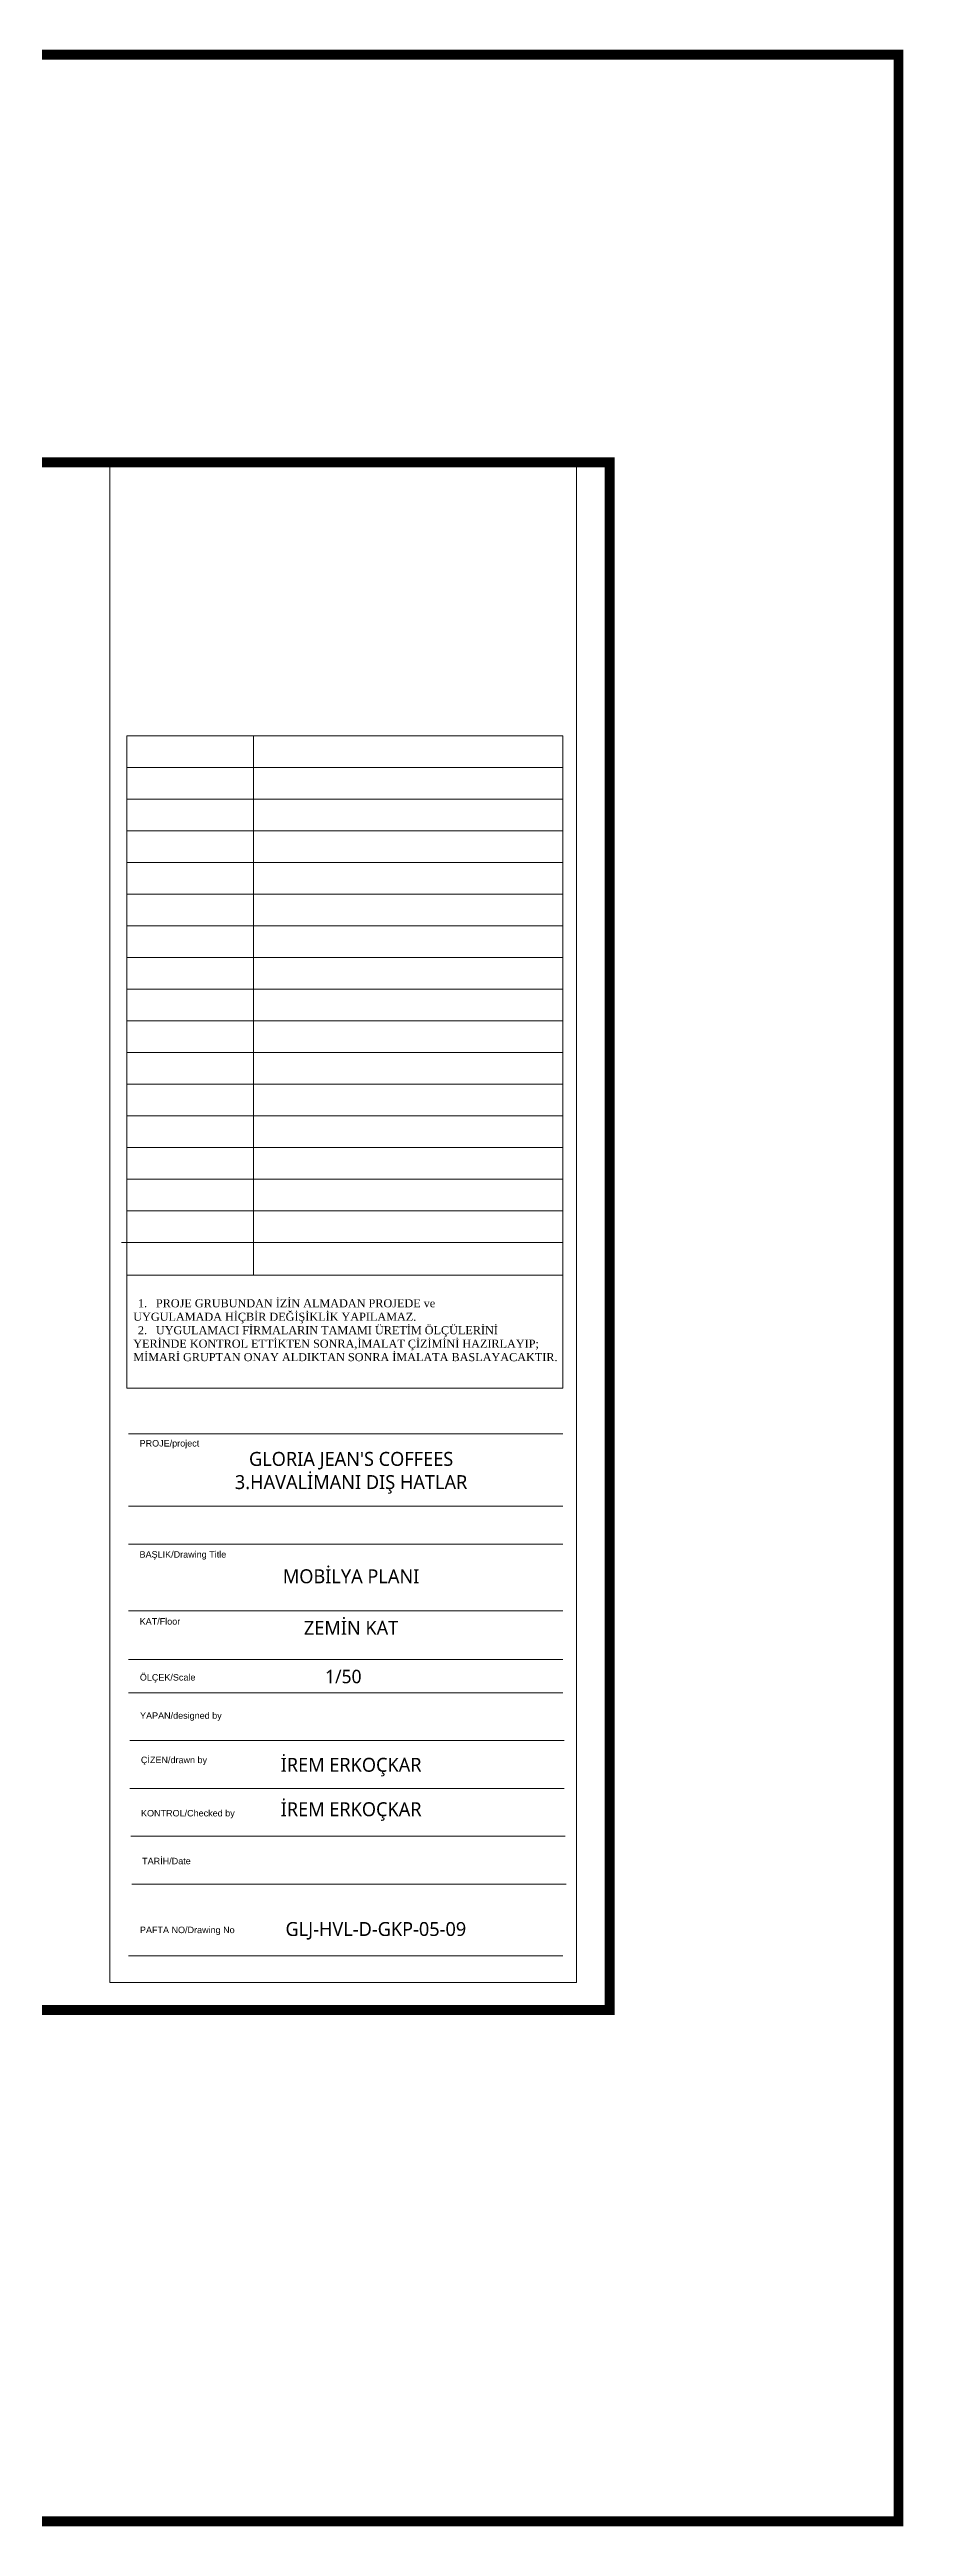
# Model space of a CAD drawing. Header units: millimetres. Extents: x 210628 to 232146, y -111309 to -91563.
# Drawn here: x 225937 to 227519, y -97695 to -93110 of the extents above; entities that cross this region are included whole.
import ezdxf
from ezdxf.enums import TextEntityAlignment as Align

# ---------------------------------------------------------------- set-up
doc = ezdxf.new("R2010")
doc.units = ezdxf.units.MM
doc.layers.get('0').update_dxf_attribs({"lineweight": 20})
doc.layers.add('t_antet', color=24, linetype='Continuous', lineweight=20)
doc.layers.add('t_yazı', color=23, linetype='Continuous', lineweight=25)
doc.styles.add('ARIALT', font='arial.ttf', dxfattribs={"height": 10})
doc.styles.get("Standard").update_dxf_attribs({"font": 'times.ttf', "height": 12})

msp = doc.modelspace()

# ---------------------------------------------------------------- linework, layer by layer
at = {"color": 252}
for p, q in [((226048.57, -93873.52), (226048.57, -96688.03)), ((226913.04, -93873.52), (226913.04, -96688.03)), ((226048.57, -96688.03), (226913.04, -96688.03))]:
    msp.add_line(p, q, dxfattribs=at)
at = {"color": 250}
for p, q in [((226315.14, -94380.23), (226315.14, -95378.59)), ((226080.62, -94438.83), (226887.84, -94438.83)), ((226080.62, -94497.42), (226887.84, -94497.42)), ((226080.62, -94556.02), (226887.84, -94556.02)), ((226080.62, -94614.61), (226887.84, -94614.61)), ((226080.62, -94673.21), (226887.84, -94673.21)), ((226080.62, -94731.8), (226887.84, -94731.8)), ((226080.62, -94790.4), (226887.84, -94790.4)), ((226080.62, -94848.99), (226887.84, -94848.99)), ((226080.62, -94907.59), (226887.84, -94907.59)), ((226080.62, -94966.18), (226887.84, -94966.18)), ((226080.62, -95024.78), (226887.84, -95024.78)), ((226080.62, -95083.37), (226887.84, -95083.37)), ((226080.62, -95141.97), (226887.84, -95141.97)), ((226080.62, -95200.56), (226887.84, -95200.56)), ((226080.62, -95259.16), (226887.84, -95259.16)), ((226070.41, -95317.75), (226877.63, -95317.75)), ((226080.62, -95317.75), (226887.84, -95317.75)), ((226888.07, -95671.97), (226083.64, -95671.97)), ((226083.64, -95806.18), (226888.07, -95806.18)), ((226888.07, -95876.23), (226083.64, -95876.23)), ((226888.07, -96000.04), (226083.64, -96000.04)), ((226888.07, -96090.11), (226083.64, -96090.11)), ((226888.07, -96151.31), (226083.64, -96151.31)), ((226890.14, -96239.85), (226085.71, -96239.85)), ((226890.14, -96328.39), (226085.71, -96328.39)), ((226892.21, -96416.94), (226087.78, -96416.94)), ((226894.28, -96505.48), (226089.85, -96505.48)), ((226888.07, -96638.63), (226083.64, -96638.63))]:
    msp.add_line(p, q, dxfattribs=at)
at = {"color": 2, "const_width": 18.49}
for points in [[(218202.73, -93118.93), (227509.73, -93118.93), (227509.73, -97685.45), (218202.73, -97685.45)], [(223022.05, -96738.61), (223022.05, -93873.52), (226974.78, -93873.52), (226974.78, -96738.61)]]:
    msp.add_lwpolyline(points, close=True, dxfattribs=at)
at = {"color": 250}
for points in [[(226080.62, -94380.23), (226887.84, -94380.23)], [(226080.62, -94380.23), (226080.62, -95587.87), (226887.84, -95587.87), (226887.84, -94380.23)], [(226887.84, -95378.59), (226080.62, -95378.59)]]:
    msp.add_lwpolyline(points, dxfattribs=at)

# ---------------------------------------------------------------- texts
at = {"color": 250, "insert": (226092.27, -95480.45), "char_height": 14.9485, "width": 1027.7992, "attachment_point": 4}
msp.add_mtext('\\pi-33.306,l41.912,t41.912;1.^IPROJE GRUBUNDAN İZİN ALMADAN PROJEDE ve \\P\\pi0,l0;UYGULAMADA HİÇBİR DEĞİŞİKLİK YAPILAMAZ.\\P\\pi-33.306,l41.912;2.^IUYGULAMACI FİRMALARIN TAMAMI ÜRETİM ÖLÇÜLERİNİ \\P\\pi0,l0;YERİNDE KONTROL ETTİKTEN SONRA,İMALAT ÇİZİMİNİ HAZIRLAYIP;\\PMİMARİ GRUPTAN ONAY ALDIKTAN SONRA İMALATA BASLAYACAKTIR.', dxfattribs=at)
at = {"color": 7, "attachment_point": 5}
for s, insert, char_height, width in [("{\\fLucida Sans Unicode|b0|i0|c162|p34;GLORIA JEAN'S COFFEES\\P3.HAVALİMANI DIŞ HATLAR}", (226495.77, -95744.35), 25.7759, 621.9299), ('{\\fLucida Sans Unicode|b0|i0|c162|p34;ZEMİN KAT}', (226495.77, -96031.19), 25.7759, 621.9299), ('{\\fLucida Sans Unicode|b0|i0|c162|p34;1/50}', (226481.33, -96121.55), 24.8282, 462.9906), ('{\\fLucida Sans Unicode|b0|i0|c162|p34;İREM ERKOÇKAR}', (226495.77, -96289.15), 25.7759, 621.9299), ('{\\fLucida Sans Unicode|b0|i0|c162|p34;İREM ERKOÇKAR}', (226495.77, -96371.36), 25.7759, 621.9299)]:
    msp.add_mtext(s, dxfattribs=dict(at, insert=insert, char_height=char_height, width=width))
at = {"layer": 't_antet', "char_height": 25.7759, "width": 621.9299, "attachment_point": 5}
for s, insert in [('{\\fLucida Sans Unicode|b0|i0|c162|p34;MOBİLYA PLANI}', (226495.77, -95936.01)), ('{\\fLucida Sans Unicode|b0|i0|c162|p34;GLJ-HVL-D-GKP-05-09}', (226541.59, -96592.18))]:
    msp.add_mtext(s, dxfattribs=dict(at, insert=insert))
at = {"layer": 't_yazı', "style": 'ARIALT'}
msp.add_text('PAFTA NO/Drawing No', height=11.9563, dxfattribs=at).set_placement((226192.34, -96590.42), align=Align.MIDDLE_CENTER)
for s, insert, char_height, width, attachment_point in [('PROJE/project', (226159.23, -95683.67), 11.9563, 222.3862, 2), ('BAŞLIK/Drawing Title', (226184.18, -95889.34), 11.9563, 222.3862, 2), ('KAT/Floor', (226141.68, -96013.35), 11.956, 222.3862, 2), ('ÖLÇEK/Scale', (226155.91, -96116.91), 11.9563, 80.7671, 2), ('YAPAN/designed by', (226180.45, -96187.71), 11.9563, 222.3862, 2), ('ÇİZEN/drawn by', (226167.66, -96269.78), 11.9563, 222.3862, 2), ('KONTROL/Checked by', (226106.62, -96368.39), 11.9563, 199.7873, 1), ('TARİH/Date', (226108.69, -96456.93), 11.956, 199.7873, 1)]:
    msp.add_mtext(s, dxfattribs=dict(at, insert=insert, char_height=char_height, width=width, attachment_point=attachment_point))

doc.saveas('drawing.dxf')
